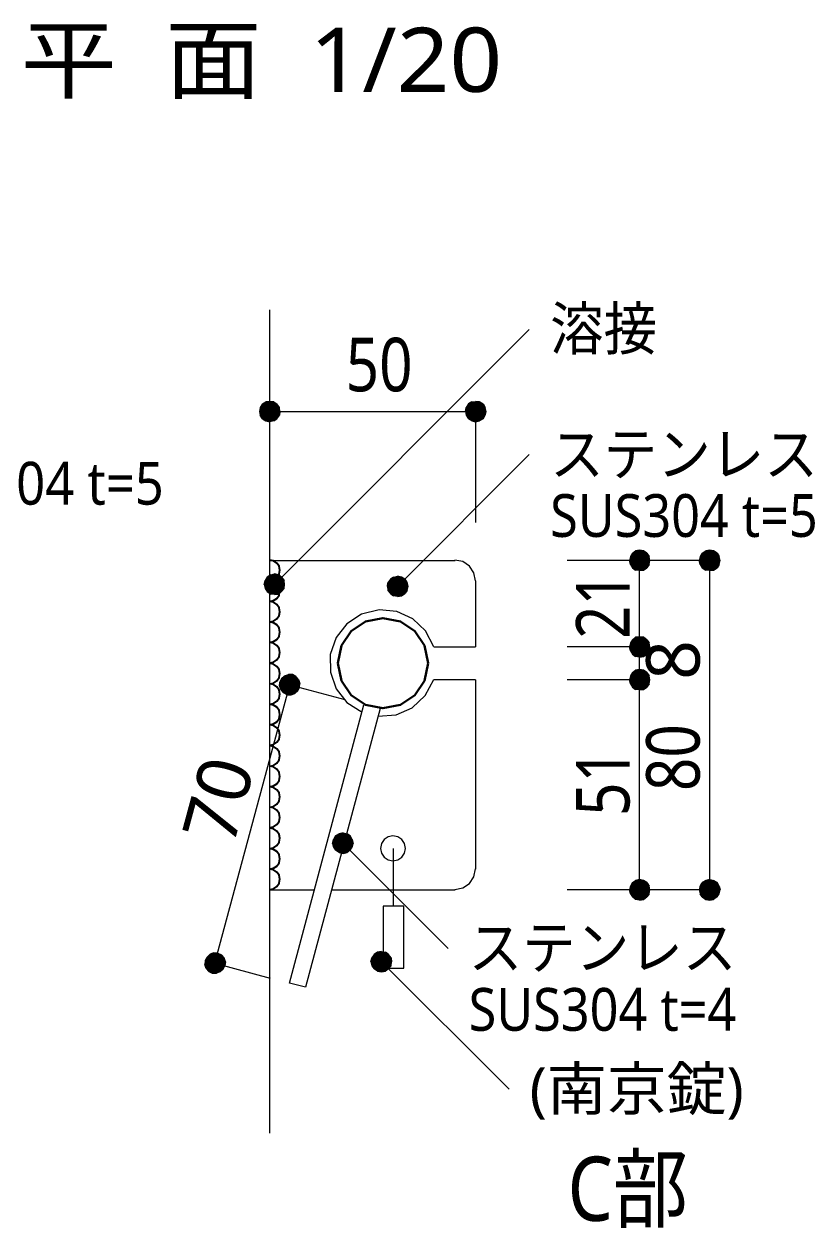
# Model space of a CAD drawing. Header units: millimetres. Extents: x 0 to 420, y 0 to 297.
# Drawn here: x 98.7 to 137.1, y 63 to 121.5 of the extents above; entities that cross this region are included whole.
import ezdxf
from ezdxf.enums import TextEntityAlignment as Align

# ---------------------------------------------------------------- set-up
doc = ezdxf.new("R2010")
doc.units = ezdxf.units.MM
doc.styles.add('kst32b', font='NotoSansJP-Variable.ttf')

msp = doc.modelspace()

# ---------------------------------------------------------------- hatches: boundary and pattern name
h = msp.add_hatch(color=7)
h.paths.add_polyline_path([(110.659, 103.145), (110.469, 103.124), (110.659, 102.658), (110.659, 103.145)])
h.paths.add_polyline_path([(110.469, 103.124), (110.659, 102.658), (110.3, 103.018), (110.469, 103.124)])
h.paths.add_polyline_path([(110.659, 102.658), (110.3, 103.018), (110.194, 102.849), (110.659, 102.658)])
h = msp.add_hatch(color=7)
h.paths.add_polyline_path([(111.125, 102.849), (110.998, 103.018), (110.659, 102.658), (111.125, 102.849)])
h.paths.add_polyline_path([(110.998, 103.018), (110.659, 102.658), (110.85, 103.124), (110.998, 103.018)])
h.paths.add_polyline_path([(110.659, 102.658), (110.85, 103.124), (110.659, 103.145), (110.659, 102.658)])
h = msp.add_hatch(color=7)
h.paths.add_polyline_path([(120.311, 103.018), (120.184, 102.849), (120.65, 102.658), (120.311, 103.018)])
h.paths.add_polyline_path([(120.184, 102.849), (120.65, 102.658), (120.163, 102.658), (120.184, 102.849)])
h.paths.add_polyline_path([(120.65, 102.658), (120.163, 102.658), (120.184, 102.468), (120.65, 102.658)])
h = msp.add_hatch(color=7)
h.paths.add_polyline_path([(120.841, 103.124), (120.65, 103.145), (120.65, 102.658), (120.841, 103.124)])
h.paths.add_polyline_path([(120.65, 103.145), (120.65, 102.658), (120.46, 103.124), (120.65, 103.145)])
h.paths.add_polyline_path([(120.65, 102.658), (120.46, 103.124), (120.311, 103.018), (120.65, 102.658)])
h = msp.add_hatch(color=7)
h.paths.add_polyline_path([(121.158, 102.658), (121.116, 102.849), (120.65, 102.658), (121.158, 102.658)])
h.paths.add_polyline_path([(121.116, 102.849), (120.65, 102.658), (121.01, 103.018), (121.116, 102.849)])
h.paths.add_polyline_path([(120.65, 102.658), (121.01, 103.018), (120.841, 103.124), (120.65, 102.658)])
for points in [[(110.194, 102.849), (110.151, 102.658), (110.659, 102.658), (110.194, 102.849)], [(121.116, 102.468), (121.158, 102.658), (120.65, 102.658), (121.116, 102.468)], [(128.799, 95.885), (128.609, 95.927), (128.609, 95.419), (128.799, 95.885)], [(132.207, 95.885), (132.017, 95.927), (132.017, 95.419), (132.207, 95.885)], [(110.427, 94.065), (110.532, 93.916), (110.892, 94.255), (110.427, 94.065)], [(116.396, 93.959), (116.523, 93.811), (116.861, 94.149), (116.396, 93.959)], [(128.799, 91.694), (128.609, 91.715), (128.609, 91.228), (128.799, 91.694)], [(128.799, 90.085), (128.609, 90.128), (128.609, 89.62), (128.799, 90.085)], [(111.929, 89.789), (111.76, 89.874), (111.633, 89.387), (111.929, 89.789)], [(114.025, 82.148), (113.855, 82.042), (114.215, 81.682), (114.025, 82.148)], [(128.799, 79.883), (128.609, 79.925), (128.609, 79.417), (128.799, 79.883)], [(131.826, 78.952), (132.017, 78.93), (132.017, 79.417), (131.826, 78.952)], [(115.887, 76.39), (115.718, 76.285), (116.078, 75.925), (115.887, 76.39)], [(107.696, 75.459), (107.865, 75.374), (107.992, 75.861), (107.696, 75.459)]]:
    msp.add_hatch(color=7).paths.add_polyline_path(points)
h = msp.add_hatch(color=7)
h.paths.add_polyline_path([(110.151, 102.658), (110.194, 102.468), (110.659, 102.658), (110.151, 102.658)])
h.paths.add_polyline_path([(110.194, 102.468), (110.659, 102.658), (110.3, 102.298), (110.194, 102.468)])
h.paths.add_polyline_path([(110.659, 102.658), (110.3, 102.298), (110.469, 102.193), (110.659, 102.658)])
h = msp.add_hatch(color=7)
h.paths.add_polyline_path([(110.469, 102.193), (110.659, 102.15), (110.659, 102.658), (110.469, 102.193)])
h.paths.add_polyline_path([(110.659, 102.15), (110.659, 102.658), (110.85, 102.193), (110.659, 102.15)])
h.paths.add_polyline_path([(110.659, 102.658), (110.85, 102.193), (110.998, 102.298), (110.659, 102.658)])
h = msp.add_hatch(color=7)
h.paths.add_polyline_path([(110.998, 102.298), (111.125, 102.468), (110.659, 102.658), (110.998, 102.298)])
h.paths.add_polyline_path([(111.125, 102.468), (110.659, 102.658), (111.146, 102.658), (111.125, 102.468)])
h.paths.add_polyline_path([(110.659, 102.658), (111.146, 102.658), (111.125, 102.849), (110.659, 102.658)])
h = msp.add_hatch(color=7)
h.paths.add_polyline_path([(120.184, 102.468), (120.311, 102.298), (120.65, 102.658), (120.184, 102.468)])
h.paths.add_polyline_path([(120.311, 102.298), (120.65, 102.658), (120.46, 102.193), (120.311, 102.298)])
h.paths.add_polyline_path([(120.65, 102.658), (120.46, 102.193), (120.65, 102.15), (120.65, 102.658)])
h = msp.add_hatch(color=7)
h.paths.add_polyline_path([(120.65, 102.15), (120.841, 102.193), (120.65, 102.658), (120.65, 102.15)])
h.paths.add_polyline_path([(120.841, 102.193), (120.65, 102.658), (121.01, 102.298), (120.841, 102.193)])
h.paths.add_polyline_path([(120.65, 102.658), (121.01, 102.298), (121.116, 102.468), (120.65, 102.658)])
h = msp.add_hatch(color=7)
h.paths.add_polyline_path([(128.609, 95.927), (128.418, 95.885), (128.609, 95.419), (128.609, 95.927)])
h.paths.add_polyline_path([(128.418, 95.885), (128.609, 95.419), (128.27, 95.779), (128.418, 95.885)])
h.paths.add_polyline_path([(128.609, 95.419), (128.27, 95.779), (128.164, 95.61), (128.609, 95.419)])
h = msp.add_hatch(color=7)
h.paths.add_polyline_path([(129.117, 95.419), (129.074, 95.61), (128.609, 95.419), (129.117, 95.419)])
h.paths.add_polyline_path([(129.074, 95.61), (128.609, 95.419), (128.969, 95.779), (129.074, 95.61)])
h.paths.add_polyline_path([(128.609, 95.419), (128.969, 95.779), (128.799, 95.885), (128.609, 95.419)])
h = msp.add_hatch(color=7)
h.paths.add_polyline_path([(132.017, 95.927), (131.826, 95.885), (132.017, 95.419), (132.017, 95.927)])
h.paths.add_polyline_path([(131.826, 95.885), (132.017, 95.419), (131.657, 95.779), (131.826, 95.885)])
h.paths.add_polyline_path([(132.017, 95.419), (131.657, 95.779), (131.551, 95.61), (132.017, 95.419)])
h = msp.add_hatch(color=7)
h.paths.add_polyline_path([(132.525, 95.419), (132.482, 95.61), (132.017, 95.419), (132.525, 95.419)])
h.paths.add_polyline_path([(132.482, 95.61), (132.017, 95.419), (132.376, 95.779), (132.482, 95.61)])
h.paths.add_polyline_path([(132.017, 95.419), (132.376, 95.779), (132.207, 95.885), (132.017, 95.419)])
h = msp.add_hatch(color=7)
h.paths.add_polyline_path([(128.164, 95.61), (128.122, 95.419), (128.609, 95.419), (128.164, 95.61)])
h.paths.add_polyline_path([(128.122, 95.419), (128.609, 95.419), (128.164, 95.229), (128.122, 95.419)])
h.paths.add_polyline_path([(128.609, 95.419), (128.164, 95.229), (128.27, 95.059), (128.609, 95.419)])
h = msp.add_hatch(color=7)
h.paths.add_polyline_path([(128.27, 95.059), (128.418, 94.954), (128.609, 95.419), (128.27, 95.059)])
h.paths.add_polyline_path([(128.418, 94.954), (128.609, 95.419), (128.609, 94.932), (128.418, 94.954)])
h.paths.add_polyline_path([(128.609, 95.419), (128.609, 94.932), (128.799, 94.954), (128.609, 95.419)])
h = msp.add_hatch(color=7)
h.paths.add_polyline_path([(128.799, 94.954), (128.969, 95.059), (128.609, 95.419), (128.799, 94.954)])
h.paths.add_polyline_path([(128.969, 95.059), (128.609, 95.419), (129.074, 95.229), (128.969, 95.059)])
h.paths.add_polyline_path([(128.609, 95.419), (129.074, 95.229), (129.117, 95.419), (128.609, 95.419)])
h = msp.add_hatch(color=7)
h.paths.add_polyline_path([(131.551, 95.61), (131.509, 95.419), (132.017, 95.419), (131.551, 95.61)])
h.paths.add_polyline_path([(131.509, 95.419), (132.017, 95.419), (131.551, 95.229), (131.509, 95.419)])
h.paths.add_polyline_path([(132.017, 95.419), (131.551, 95.229), (131.657, 95.059), (132.017, 95.419)])
h = msp.add_hatch(color=7)
h.paths.add_polyline_path([(131.657, 95.059), (131.826, 94.954), (132.017, 95.419), (131.657, 95.059)])
h.paths.add_polyline_path([(131.826, 94.954), (132.017, 95.419), (132.017, 94.932), (131.826, 94.954)])
h.paths.add_polyline_path([(132.017, 95.419), (132.017, 94.932), (132.207, 94.954), (132.017, 95.419)])
h = msp.add_hatch(color=7)
h.paths.add_polyline_path([(132.207, 94.954), (132.376, 95.059), (132.017, 95.419), (132.207, 94.954)])
h.paths.add_polyline_path([(132.376, 95.059), (132.017, 95.419), (132.482, 95.229), (132.376, 95.059)])
h.paths.add_polyline_path([(132.017, 95.419), (132.482, 95.229), (132.525, 95.419), (132.017, 95.419)])
h = msp.add_hatch(color=7)
h.paths.add_polyline_path([(111.083, 94.721), (110.892, 94.763), (110.892, 94.255), (111.083, 94.721)])
h.paths.add_polyline_path([(110.892, 94.763), (110.892, 94.255), (110.702, 94.721), (110.892, 94.763)])
h.paths.add_polyline_path([(110.892, 94.255), (110.702, 94.721), (110.532, 94.615), (110.892, 94.255)])
h = msp.add_hatch(color=7)
h.paths.add_polyline_path([(111.379, 94.255), (111.358, 94.446), (110.892, 94.255), (111.379, 94.255)])
h.paths.add_polyline_path([(111.358, 94.446), (110.892, 94.255), (111.231, 94.615), (111.358, 94.446)])
h.paths.add_polyline_path([(110.892, 94.255), (111.231, 94.615), (111.083, 94.721), (110.892, 94.255)])
h = msp.add_hatch(color=7)
h.paths.add_polyline_path([(110.532, 94.615), (110.427, 94.446), (110.892, 94.255), (110.532, 94.615)])
h.paths.add_polyline_path([(110.427, 94.446), (110.892, 94.255), (110.384, 94.255), (110.427, 94.446)])
h.paths.add_polyline_path([(110.892, 94.255), (110.384, 94.255), (110.427, 94.065), (110.892, 94.255)])
h = msp.add_hatch(color=7)
h.paths.add_polyline_path([(110.532, 93.916), (110.702, 93.789), (110.892, 94.255), (110.532, 93.916)])
h.paths.add_polyline_path([(110.702, 93.789), (110.892, 94.255), (110.892, 93.768), (110.702, 93.789)])
h.paths.add_polyline_path([(110.892, 94.255), (110.892, 93.768), (111.083, 93.789), (110.892, 94.255)])
h = msp.add_hatch(color=7)
h.paths.add_polyline_path([(111.083, 93.789), (111.231, 93.916), (110.892, 94.255), (111.083, 93.789)])
h.paths.add_polyline_path([(111.231, 93.916), (110.892, 94.255), (111.358, 94.065), (111.231, 93.916)])
h.paths.add_polyline_path([(110.892, 94.255), (111.358, 94.065), (111.379, 94.255), (110.892, 94.255)])
h = msp.add_hatch(color=7)
h.paths.add_polyline_path([(116.523, 94.509), (116.396, 94.34), (116.861, 94.149), (116.523, 94.509)])
h.paths.add_polyline_path([(116.396, 94.34), (116.861, 94.149), (116.374, 94.149), (116.396, 94.34)])
h.paths.add_polyline_path([(116.861, 94.149), (116.374, 94.149), (116.396, 93.959), (116.861, 94.149)])
h = msp.add_hatch(color=7)
h.paths.add_polyline_path([(117.052, 94.615), (116.861, 94.657), (116.861, 94.149), (117.052, 94.615)])
h.paths.add_polyline_path([(116.861, 94.657), (116.861, 94.149), (116.671, 94.615), (116.861, 94.657)])
h.paths.add_polyline_path([(116.861, 94.149), (116.671, 94.615), (116.523, 94.509), (116.861, 94.149)])
h = msp.add_hatch(color=7)
h.paths.add_polyline_path([(116.523, 93.811), (116.671, 93.705), (116.861, 94.149), (116.523, 93.811)])
h.paths.add_polyline_path([(116.671, 93.705), (116.861, 94.149), (116.861, 93.662), (116.671, 93.705)])
h.paths.add_polyline_path([(116.861, 94.149), (116.861, 93.662), (117.052, 93.705), (116.861, 94.149)])
h = msp.add_hatch(color=7)
h.paths.add_polyline_path([(117.369, 94.149), (117.327, 94.34), (116.861, 94.149), (117.369, 94.149)])
h.paths.add_polyline_path([(117.327, 94.34), (116.861, 94.149), (117.221, 94.509), (117.327, 94.34)])
h.paths.add_polyline_path([(116.861, 94.149), (117.221, 94.509), (117.052, 94.615), (116.861, 94.149)])
h = msp.add_hatch(color=7)
h.paths.add_polyline_path([(117.052, 93.705), (117.221, 93.811), (116.861, 94.149), (117.052, 93.705)])
h.paths.add_polyline_path([(117.221, 93.811), (116.861, 94.149), (117.327, 93.959), (117.221, 93.811)])
h.paths.add_polyline_path([(116.861, 94.149), (117.327, 93.959), (117.369, 94.149), (116.861, 94.149)])
h = msp.add_hatch(color=7)
h.paths.add_polyline_path([(128.164, 91.419), (128.122, 91.228), (128.609, 91.228), (128.164, 91.419)])
h.paths.add_polyline_path([(128.122, 91.228), (128.609, 91.228), (128.164, 91.038), (128.122, 91.228)])
h.paths.add_polyline_path([(128.609, 91.228), (128.164, 91.038), (128.27, 90.868), (128.609, 91.228)])
h = msp.add_hatch(color=7)
h.paths.add_polyline_path([(128.609, 91.715), (128.418, 91.694), (128.609, 91.228), (128.609, 91.715)])
h.paths.add_polyline_path([(128.418, 91.694), (128.609, 91.228), (128.27, 91.567), (128.418, 91.694)])
h.paths.add_polyline_path([(128.609, 91.228), (128.27, 91.567), (128.164, 91.419), (128.609, 91.228)])
h = msp.add_hatch(color=7)
h.paths.add_polyline_path([(128.27, 90.868), (128.418, 90.763), (128.609, 91.228), (128.27, 90.868)])
h.paths.add_polyline_path([(128.418, 90.763), (128.609, 91.228), (128.609, 90.72), (128.418, 90.763)])
h.paths.add_polyline_path([(128.609, 91.228), (128.609, 90.72), (128.799, 90.763), (128.609, 91.228)])
h = msp.add_hatch(color=7)
h.paths.add_polyline_path([(129.117, 91.228), (129.074, 91.419), (128.609, 91.228), (129.117, 91.228)])
h.paths.add_polyline_path([(129.074, 91.419), (128.609, 91.228), (128.969, 91.567), (129.074, 91.419)])
h.paths.add_polyline_path([(128.609, 91.228), (128.969, 91.567), (128.799, 91.694), (128.609, 91.228)])
h = msp.add_hatch(color=7)
h.paths.add_polyline_path([(128.799, 90.763), (128.969, 90.868), (128.609, 91.228), (128.799, 90.763)])
h.paths.add_polyline_path([(128.969, 90.868), (128.609, 91.228), (129.074, 91.038), (128.969, 90.868)])
h.paths.add_polyline_path([(128.609, 91.228), (129.074, 91.038), (129.117, 91.228), (128.609, 91.228)])
h = msp.add_hatch(color=7)
h.paths.add_polyline_path([(128.609, 90.128), (128.418, 90.085), (128.609, 89.62), (128.609, 90.128)])
h.paths.add_polyline_path([(128.418, 90.085), (128.609, 89.62), (128.27, 89.979), (128.418, 90.085)])
h.paths.add_polyline_path([(128.609, 89.62), (128.27, 89.979), (128.164, 89.81), (128.609, 89.62)])
h = msp.add_hatch(color=7)
h.paths.add_polyline_path([(129.117, 89.62), (129.074, 89.81), (128.609, 89.62), (129.117, 89.62)])
h.paths.add_polyline_path([(129.074, 89.81), (128.609, 89.62), (128.969, 89.979), (129.074, 89.81)])
h.paths.add_polyline_path([(128.609, 89.62), (128.969, 89.979), (128.799, 90.085), (128.609, 89.62)])
h = msp.add_hatch(color=7)
h.paths.add_polyline_path([(111.231, 89.683), (111.146, 89.514), (111.633, 89.387), (111.231, 89.683)])
h.paths.add_polyline_path([(111.146, 89.514), (111.633, 89.387), (111.125, 89.323), (111.146, 89.514)])
h.paths.add_polyline_path([(111.633, 89.387), (111.125, 89.323), (111.188, 89.133), (111.633, 89.387)])
h = msp.add_hatch(color=7)
h.paths.add_polyline_path([(111.76, 89.874), (111.57, 89.874), (111.633, 89.387), (111.76, 89.874)])
h.paths.add_polyline_path([(111.57, 89.874), (111.633, 89.387), (111.379, 89.81), (111.57, 89.874)])
h.paths.add_polyline_path([(111.633, 89.387), (111.379, 89.81), (111.231, 89.683), (111.633, 89.387)])
h = msp.add_hatch(color=7)
h.paths.add_polyline_path([(112.099, 89.26), (112.12, 89.45), (111.633, 89.387), (112.099, 89.26)])
h.paths.add_polyline_path([(112.12, 89.45), (111.633, 89.387), (112.056, 89.641), (112.12, 89.45)])
h.paths.add_polyline_path([(111.633, 89.387), (112.056, 89.641), (111.929, 89.789), (111.633, 89.387)])
h = msp.add_hatch(color=7)
h.paths.add_polyline_path([(128.164, 89.81), (128.122, 89.62), (128.609, 89.62), (128.164, 89.81)])
h.paths.add_polyline_path([(128.122, 89.62), (128.609, 89.62), (128.164, 89.429), (128.122, 89.62)])
h.paths.add_polyline_path([(128.609, 89.62), (128.164, 89.429), (128.27, 89.26), (128.609, 89.62)])
h = msp.add_hatch(color=7)
h.paths.add_polyline_path([(128.27, 89.26), (128.418, 89.154), (128.609, 89.62), (128.27, 89.26)])
h.paths.add_polyline_path([(128.418, 89.154), (128.609, 89.62), (128.609, 89.133), (128.418, 89.154)])
h.paths.add_polyline_path([(128.609, 89.62), (128.609, 89.133), (128.799, 89.154), (128.609, 89.62)])
h = msp.add_hatch(color=7)
h.paths.add_polyline_path([(128.799, 89.154), (128.969, 89.26), (128.609, 89.62), (128.799, 89.154)])
h.paths.add_polyline_path([(128.969, 89.26), (128.609, 89.62), (129.074, 89.429), (128.969, 89.26)])
h.paths.add_polyline_path([(128.609, 89.62), (129.074, 89.429), (129.117, 89.62), (128.609, 89.62)])
h = msp.add_hatch(color=7)
h.paths.add_polyline_path([(111.188, 89.133), (111.316, 88.985), (111.633, 89.387), (111.188, 89.133)])
h.paths.add_polyline_path([(111.316, 88.985), (111.633, 89.387), (111.506, 88.9), (111.316, 88.985)])
h.paths.add_polyline_path([(111.633, 89.387), (111.506, 88.9), (111.696, 88.9), (111.633, 89.387)])
h = msp.add_hatch(color=7)
h.paths.add_polyline_path([(111.696, 88.9), (111.866, 88.963), (111.633, 89.387), (111.696, 88.9)])
h.paths.add_polyline_path([(111.866, 88.963), (111.633, 89.387), (112.014, 89.09), (111.866, 88.963)])
h.paths.add_polyline_path([(111.633, 89.387), (112.014, 89.09), (112.099, 89.26), (111.633, 89.387)])
h = msp.add_hatch(color=7)
h.paths.add_polyline_path([(113.855, 82.042), (113.75, 81.873), (114.215, 81.682), (113.855, 82.042)])
h.paths.add_polyline_path([(113.75, 81.873), (114.215, 81.682), (113.707, 81.682), (113.75, 81.873)])
h.paths.add_polyline_path([(114.215, 81.682), (113.707, 81.682), (113.75, 81.492), (114.215, 81.682)])
h = msp.add_hatch(color=7)
h.paths.add_polyline_path([(114.554, 82.042), (114.406, 82.148), (114.215, 81.682), (114.554, 82.042)])
h.paths.add_polyline_path([(114.406, 82.148), (114.215, 81.682), (114.215, 82.19), (114.406, 82.148)])
h.paths.add_polyline_path([(114.215, 81.682), (114.215, 82.19), (114.025, 82.148), (114.215, 81.682)])
h = msp.add_hatch(color=7)
h.paths.add_polyline_path([(114.66, 81.492), (114.702, 81.682), (114.215, 81.682), (114.66, 81.492)])
h.paths.add_polyline_path([(114.702, 81.682), (114.215, 81.682), (114.66, 81.873), (114.702, 81.682)])
h.paths.add_polyline_path([(114.215, 81.682), (114.66, 81.873), (114.554, 82.042), (114.215, 81.682)])
h = msp.add_hatch(color=7)
h.paths.add_polyline_path([(113.75, 81.492), (113.855, 81.344), (114.215, 81.682), (113.75, 81.492)])
h.paths.add_polyline_path([(113.855, 81.344), (114.215, 81.682), (114.025, 81.238), (113.855, 81.344)])
h.paths.add_polyline_path([(114.215, 81.682), (114.025, 81.238), (114.215, 81.195), (114.215, 81.682)])
h = msp.add_hatch(color=7)
h.paths.add_polyline_path([(114.215, 81.195), (114.406, 81.238), (114.215, 81.682), (114.215, 81.195)])
h.paths.add_polyline_path([(114.406, 81.238), (114.215, 81.682), (114.554, 81.344), (114.406, 81.238)])
h.paths.add_polyline_path([(114.215, 81.682), (114.554, 81.344), (114.66, 81.492), (114.215, 81.682)])
h = msp.add_hatch(color=7)
h.paths.add_polyline_path([(128.164, 79.608), (128.122, 79.417), (128.609, 79.417), (128.164, 79.608)])
h.paths.add_polyline_path([(128.122, 79.417), (128.609, 79.417), (128.164, 79.227), (128.122, 79.417)])
h.paths.add_polyline_path([(128.609, 79.417), (128.164, 79.227), (128.27, 79.079), (128.609, 79.417)])
h = msp.add_hatch(color=7)
h.paths.add_polyline_path([(128.609, 79.925), (128.418, 79.883), (128.609, 79.417), (128.609, 79.925)])
h.paths.add_polyline_path([(128.418, 79.883), (128.609, 79.417), (128.27, 79.777), (128.418, 79.883)])
h.paths.add_polyline_path([(128.609, 79.417), (128.27, 79.777), (128.164, 79.608), (128.609, 79.417)])
h = msp.add_hatch(color=7)
h.paths.add_polyline_path([(129.117, 79.417), (129.074, 79.608), (128.609, 79.417), (129.117, 79.417)])
h.paths.add_polyline_path([(129.074, 79.608), (128.609, 79.417), (128.969, 79.777), (129.074, 79.608)])
h.paths.add_polyline_path([(128.609, 79.417), (128.969, 79.777), (128.799, 79.883), (128.609, 79.417)])
h = msp.add_hatch(color=7)
h.paths.add_polyline_path([(131.826, 79.883), (131.657, 79.777), (132.017, 79.417), (131.826, 79.883)])
h.paths.add_polyline_path([(131.657, 79.777), (132.017, 79.417), (131.551, 79.608), (131.657, 79.777)])
h.paths.add_polyline_path([(132.017, 79.417), (131.551, 79.608), (131.509, 79.417), (132.017, 79.417)])
h = msp.add_hatch(color=7)
h.paths.add_polyline_path([(132.376, 79.777), (132.207, 79.883), (132.017, 79.417), (132.376, 79.777)])
h.paths.add_polyline_path([(132.207, 79.883), (132.017, 79.417), (132.017, 79.925), (132.207, 79.883)])
h.paths.add_polyline_path([(132.017, 79.417), (132.017, 79.925), (131.826, 79.883), (132.017, 79.417)])
h = msp.add_hatch(color=7)
h.paths.add_polyline_path([(132.482, 79.227), (132.525, 79.417), (132.017, 79.417), (132.482, 79.227)])
h.paths.add_polyline_path([(132.525, 79.417), (132.017, 79.417), (132.482, 79.608), (132.525, 79.417)])
h.paths.add_polyline_path([(132.017, 79.417), (132.482, 79.608), (132.376, 79.777), (132.017, 79.417)])
h = msp.add_hatch(color=7)
h.paths.add_polyline_path([(128.27, 79.079), (128.418, 78.952), (128.609, 79.417), (128.27, 79.079)])
h.paths.add_polyline_path([(128.418, 78.952), (128.609, 79.417), (128.609, 78.93), (128.418, 78.952)])
h.paths.add_polyline_path([(128.609, 79.417), (128.609, 78.93), (128.799, 78.952), (128.609, 79.417)])
h = msp.add_hatch(color=7)
h.paths.add_polyline_path([(128.799, 78.952), (128.969, 79.079), (128.609, 79.417), (128.799, 78.952)])
h.paths.add_polyline_path([(128.969, 79.079), (128.609, 79.417), (129.074, 79.227), (128.969, 79.079)])
h.paths.add_polyline_path([(128.609, 79.417), (129.074, 79.227), (129.117, 79.417), (128.609, 79.417)])
h = msp.add_hatch(color=7)
h.paths.add_polyline_path([(131.509, 79.417), (131.551, 79.227), (132.017, 79.417), (131.509, 79.417)])
h.paths.add_polyline_path([(131.551, 79.227), (132.017, 79.417), (131.657, 79.079), (131.551, 79.227)])
h.paths.add_polyline_path([(132.017, 79.417), (131.657, 79.079), (131.826, 78.952), (132.017, 79.417)])
h = msp.add_hatch(color=7)
h.paths.add_polyline_path([(132.017, 78.93), (132.207, 78.952), (132.017, 79.417), (132.017, 78.93)])
h.paths.add_polyline_path([(132.207, 78.952), (132.017, 79.417), (132.376, 79.079), (132.207, 78.952)])
h.paths.add_polyline_path([(132.017, 79.417), (132.376, 79.079), (132.482, 79.227), (132.017, 79.417)])
h = msp.add_hatch(color=7)
h.paths.add_polyline_path([(107.929, 76.369), (107.76, 76.306), (107.992, 75.861), (107.929, 76.369)])
h.paths.add_polyline_path([(107.76, 76.306), (107.992, 75.861), (107.611, 76.158), (107.76, 76.306)])
h.paths.add_polyline_path([(107.992, 75.861), (107.611, 76.158), (107.527, 75.988), (107.992, 75.861)])
h = msp.add_hatch(color=7)
h.paths.add_polyline_path([(108.437, 76.115), (108.31, 76.263), (107.992, 75.861), (108.437, 76.115)])
h.paths.add_polyline_path([(108.31, 76.263), (107.992, 75.861), (108.141, 76.348), (108.31, 76.263)])
h.paths.add_polyline_path([(107.992, 75.861), (108.141, 76.348), (107.929, 76.369), (107.992, 75.861)])
h = msp.add_hatch(color=7)
h.paths.add_polyline_path([(108.395, 75.565), (108.479, 75.734), (107.992, 75.861), (108.395, 75.565)])
h.paths.add_polyline_path([(108.479, 75.734), (107.992, 75.861), (108.5, 75.925), (108.479, 75.734)])
h.paths.add_polyline_path([(107.992, 75.861), (108.5, 75.925), (108.437, 76.115), (107.992, 75.861)])
h = msp.add_hatch(color=7)
h.paths.add_polyline_path([(115.718, 76.285), (115.612, 76.115), (116.078, 75.925), (115.718, 76.285)])
h.paths.add_polyline_path([(115.612, 76.115), (116.078, 75.925), (115.57, 75.925), (115.612, 76.115)])
h.paths.add_polyline_path([(116.078, 75.925), (115.57, 75.925), (115.612, 75.734), (116.078, 75.925)])
h = msp.add_hatch(color=7)
h.paths.add_polyline_path([(116.417, 76.285), (116.269, 76.39), (116.078, 75.925), (116.417, 76.285)])
h.paths.add_polyline_path([(116.269, 76.39), (116.078, 75.925), (116.078, 76.433), (116.269, 76.39)])
h.paths.add_polyline_path([(116.078, 75.925), (116.078, 76.433), (115.887, 76.39), (116.078, 75.925)])
h = msp.add_hatch(color=7)
h.paths.add_polyline_path([(116.544, 75.734), (116.565, 75.925), (116.078, 75.925), (116.544, 75.734)])
h.paths.add_polyline_path([(116.565, 75.925), (116.078, 75.925), (116.544, 76.115), (116.565, 75.925)])
h.paths.add_polyline_path([(116.078, 75.925), (116.544, 76.115), (116.417, 76.285), (116.078, 75.925)])
h = msp.add_hatch(color=7)
h.paths.add_polyline_path([(107.527, 75.988), (107.505, 75.798), (107.992, 75.861), (107.527, 75.988)])
h.paths.add_polyline_path([(107.505, 75.798), (107.992, 75.861), (107.569, 75.607), (107.505, 75.798)])
h.paths.add_polyline_path([(107.992, 75.861), (107.569, 75.607), (107.696, 75.459), (107.992, 75.861)])
h = msp.add_hatch(color=7)
h.paths.add_polyline_path([(107.865, 75.374), (108.077, 75.374), (107.992, 75.861), (107.865, 75.374)])
h.paths.add_polyline_path([(108.077, 75.374), (107.992, 75.861), (108.246, 75.438), (108.077, 75.374)])
h.paths.add_polyline_path([(107.992, 75.861), (108.246, 75.438), (108.395, 75.565), (107.992, 75.861)])
h = msp.add_hatch(color=7)
h.paths.add_polyline_path([(115.612, 75.734), (115.718, 75.586), (116.078, 75.925), (115.612, 75.734)])
h.paths.add_polyline_path([(115.718, 75.586), (116.078, 75.925), (115.887, 75.48), (115.718, 75.586)])
h.paths.add_polyline_path([(116.078, 75.925), (115.887, 75.48), (116.078, 75.438), (116.078, 75.925)])
h = msp.add_hatch(color=7)
h.paths.add_polyline_path([(116.078, 75.438), (116.269, 75.48), (116.078, 75.925), (116.078, 75.438)])
h.paths.add_polyline_path([(116.269, 75.48), (116.078, 75.925), (116.417, 75.586), (116.269, 75.48)])
h.paths.add_polyline_path([(116.078, 75.925), (116.417, 75.586), (116.544, 75.734), (116.078, 75.925)])

# ---------------------------------------------------------------- linework, layer by layer
at = {"lineweight": 13}
for points in [[(110.659, 67.606), (110.659, 107.59)], [(110.892, 94.255), (123.254, 106.638)], [(110.659, 102.658), (120.65, 102.658), (120.65, 97.261)], [(116.861, 94.149), (123.254, 100.563)], [(110.659, 95.419), (119.655, 95.419)], [(120.65, 94.435), (120.571, 94.826), (120.356, 95.146), (120.036, 95.361), (119.645, 95.441)], [(132.017, 79.417), (132.017, 95.419), (125.095, 95.419)], [(128.609, 79.417), (128.609, 89.62), (128.609, 91.228), (128.609, 95.419)], [(120.65, 94.425), (120.65, 91.228)], [(118.619, 91.232), (118.216, 92.004), (117.599, 92.586), (116.827, 92.938), (115.96, 93.02), (115.115, 92.811), (114.403, 92.349), (113.879, 91.682), (113.594, 90.859), (113.598, 89.988), (113.879, 89.188), (114.403, 88.52), (115.135, 88.049)], [(118.618, 91.228), (120.65, 91.228)], [(128.609, 91.228), (125.095, 91.228)], [(115.908, 87.853), (116.79, 87.921), (117.577, 88.268), (118.208, 88.854), (118.619, 89.637)], [(120.65, 89.62), (118.618, 89.62)], [(120.65, 89.62), (120.65, 80.433)], [(128.609, 89.62), (125.095, 89.62)], [(107.992, 75.861), (111.633, 89.387), (114.3, 88.667)], [(116.015, 88.223), (112.395, 74.697), (111.612, 74.888), (115.231, 88.413)], [(114.215, 81.682), (119.317, 76.581)], [(116.65, 81.428), (116.65, 78.634)], [(119.645, 79.438), (120.036, 79.517), (120.356, 79.733), (120.571, 80.053), (120.65, 80.444)], [(110.659, 79.417), (112.818, 79.417)], [(113.665, 79.417), (119.655, 79.417)], [(132.017, 79.417), (125.095, 79.417)], [(107.992, 75.861), (110.68, 75.142)], [(116.078, 75.925), (122.28, 69.744)]]:
    msp.add_lwpolyline(points, dxfattribs=at)
at = {"lineweight": 0}
for points in [[(110.659, 102.658), (110.3, 103.018), (110.194, 102.849)], [(110.469, 103.124), (110.659, 102.658), (110.3, 103.018)], [(110.659, 103.145), (110.469, 103.124), (110.659, 102.658)], [(110.659, 102.658), (110.85, 103.124), (110.659, 103.145)], [(110.998, 103.018), (110.659, 102.658), (110.85, 103.124)], [(111.125, 102.849), (110.998, 103.018), (110.659, 102.658)], [(120.311, 103.018), (120.184, 102.849), (120.65, 102.658)], [(120.65, 102.658), (120.46, 103.124), (120.311, 103.018)], [(120.65, 103.145), (120.65, 102.658), (120.46, 103.124)], [(120.841, 103.124), (120.65, 103.145), (120.65, 102.658)], [(120.65, 102.658), (121.01, 103.018), (120.841, 103.124)], [(121.116, 102.849), (120.65, 102.658), (121.01, 103.018)], [(110.194, 102.849), (110.151, 102.658), (110.659, 102.658)], [(110.151, 102.658), (110.194, 102.468), (110.659, 102.658)], [(110.194, 102.468), (110.659, 102.658), (110.3, 102.298)], [(110.659, 102.658), (110.3, 102.298), (110.469, 102.193)], [(110.469, 102.193), (110.659, 102.15), (110.659, 102.658)], [(110.659, 102.658), (111.146, 102.658), (111.125, 102.849)], [(110.659, 102.15), (110.659, 102.658), (110.85, 102.193)], [(110.659, 102.658), (110.85, 102.193), (110.998, 102.298)], [(110.998, 102.298), (111.125, 102.468), (110.659, 102.658)], [(111.125, 102.468), (110.659, 102.658), (111.146, 102.658)], [(120.184, 102.849), (120.65, 102.658), (120.163, 102.658)], [(120.65, 102.658), (120.163, 102.658), (120.184, 102.468)], [(120.184, 102.468), (120.311, 102.298), (120.65, 102.658)], [(120.311, 102.298), (120.65, 102.658), (120.46, 102.193)], [(120.65, 102.658), (120.46, 102.193), (120.65, 102.15)], [(121.158, 102.658), (121.116, 102.849), (120.65, 102.658)], [(120.65, 102.15), (120.841, 102.193), (120.65, 102.658)], [(120.841, 102.193), (120.65, 102.658), (121.01, 102.298)], [(120.65, 102.658), (121.01, 102.298), (121.116, 102.468)], [(121.116, 102.468), (121.158, 102.658), (120.65, 102.658)], [(128.418, 95.885), (128.609, 95.419), (128.27, 95.779)], [(128.609, 95.927), (128.418, 95.885), (128.609, 95.419)], [(128.799, 95.885), (128.609, 95.927), (128.609, 95.419)], [(128.609, 95.419), (128.969, 95.779), (128.799, 95.885)], [(131.826, 95.885), (132.017, 95.419), (131.657, 95.779)], [(132.017, 95.927), (131.826, 95.885), (132.017, 95.419)], [(132.207, 95.885), (132.017, 95.927), (132.017, 95.419)], [(132.017, 95.419), (132.376, 95.779), (132.207, 95.885)], [(128.164, 95.61), (128.122, 95.419), (128.609, 95.419)], [(128.122, 95.419), (128.609, 95.419), (128.164, 95.229)], [(128.609, 95.419), (128.27, 95.779), (128.164, 95.61)], [(128.609, 95.419), (128.164, 95.229), (128.27, 95.059)], [(128.27, 95.059), (128.418, 94.954), (128.609, 95.419)], [(128.418, 94.954), (128.609, 95.419), (128.609, 94.932)], [(129.074, 95.61), (128.609, 95.419), (128.969, 95.779)], [(129.117, 95.419), (129.074, 95.61), (128.609, 95.419)], [(128.609, 95.419), (128.609, 94.932), (128.799, 94.954)], [(128.799, 94.954), (128.969, 95.059), (128.609, 95.419)], [(128.969, 95.059), (128.609, 95.419), (129.074, 95.229)], [(128.609, 95.419), (129.074, 95.229), (129.117, 95.419)], [(131.551, 95.61), (131.509, 95.419), (132.017, 95.419)], [(131.509, 95.419), (132.017, 95.419), (131.551, 95.229)], [(132.017, 95.419), (131.657, 95.779), (131.551, 95.61)], [(132.017, 95.419), (131.551, 95.229), (131.657, 95.059)], [(131.657, 95.059), (131.826, 94.954), (132.017, 95.419)], [(131.826, 94.954), (132.017, 95.419), (132.017, 94.932)], [(132.482, 95.61), (132.017, 95.419), (132.376, 95.779)], [(132.525, 95.419), (132.482, 95.61), (132.017, 95.419)], [(132.017, 95.419), (132.017, 94.932), (132.207, 94.954)], [(132.207, 94.954), (132.376, 95.059), (132.017, 95.419)], [(132.376, 95.059), (132.017, 95.419), (132.482, 95.229)], [(132.017, 95.419), (132.482, 95.229), (132.525, 95.419)], [(110.892, 94.255), (110.702, 94.721), (110.532, 94.615)], [(110.892, 94.763), (110.892, 94.255), (110.702, 94.721)], [(111.083, 94.721), (110.892, 94.763), (110.892, 94.255)], [(110.892, 94.255), (111.231, 94.615), (111.083, 94.721)], [(110.427, 94.446), (110.892, 94.255), (110.384, 94.255)], [(110.892, 94.255), (110.384, 94.255), (110.427, 94.065)], [(110.532, 94.615), (110.427, 94.446), (110.892, 94.255)], [(110.427, 94.065), (110.532, 93.916), (110.892, 94.255)], [(110.532, 93.916), (110.702, 93.789), (110.892, 94.255)], [(110.702, 93.789), (110.892, 94.255), (110.892, 93.768)], [(111.358, 94.446), (110.892, 94.255), (111.231, 94.615)], [(111.379, 94.255), (111.358, 94.446), (110.892, 94.255)], [(110.892, 94.255), (110.892, 93.768), (111.083, 93.789)], [(111.083, 93.789), (111.231, 93.916), (110.892, 94.255)], [(111.231, 93.916), (110.892, 94.255), (111.358, 94.065)], [(110.892, 94.255), (111.358, 94.065), (111.379, 94.255)], [(116.396, 94.34), (116.861, 94.149), (116.374, 94.149)], [(116.861, 94.149), (116.374, 94.149), (116.396, 93.959)], [(116.523, 94.509), (116.396, 94.34), (116.861, 94.149)], [(116.396, 93.959), (116.523, 93.811), (116.861, 94.149)], [(116.861, 94.149), (116.671, 94.615), (116.523, 94.509)], [(116.523, 93.811), (116.671, 93.705), (116.861, 94.149)], [(116.861, 94.657), (116.861, 94.149), (116.671, 94.615)], [(116.671, 93.705), (116.861, 94.149), (116.861, 93.662)], [(117.052, 94.615), (116.861, 94.657), (116.861, 94.149)], [(116.861, 94.149), (117.221, 94.509), (117.052, 94.615)], [(117.327, 94.34), (116.861, 94.149), (117.221, 94.509)], [(117.369, 94.149), (117.327, 94.34), (116.861, 94.149)], [(116.861, 94.149), (116.861, 93.662), (117.052, 93.705)], [(117.052, 93.705), (117.221, 93.811), (116.861, 94.149)], [(117.221, 93.811), (116.861, 94.149), (117.327, 93.959)], [(116.861, 94.149), (117.327, 93.959), (117.369, 94.149)], [(128.164, 91.419), (128.122, 91.228), (128.609, 91.228)], [(128.122, 91.228), (128.609, 91.228), (128.164, 91.038)], [(128.609, 91.228), (128.27, 91.567), (128.164, 91.419)], [(128.609, 91.228), (128.164, 91.038), (128.27, 90.868)], [(128.418, 91.694), (128.609, 91.228), (128.27, 91.567)], [(128.27, 90.868), (128.418, 90.763), (128.609, 91.228)], [(128.609, 91.715), (128.418, 91.694), (128.609, 91.228)], [(128.418, 90.763), (128.609, 91.228), (128.609, 90.72)], [(128.799, 91.694), (128.609, 91.715), (128.609, 91.228)], [(128.609, 91.228), (128.969, 91.567), (128.799, 91.694)], [(129.074, 91.419), (128.609, 91.228), (128.969, 91.567)], [(129.117, 91.228), (129.074, 91.419), (128.609, 91.228)], [(128.609, 91.228), (128.609, 90.72), (128.799, 90.763)], [(128.799, 90.763), (128.969, 90.868), (128.609, 91.228)], [(128.969, 90.868), (128.609, 91.228), (129.074, 91.038)], [(128.609, 91.228), (129.074, 91.038), (129.117, 91.228)], [(128.418, 90.085), (128.609, 89.62), (128.27, 89.979)], [(128.609, 90.128), (128.418, 90.085), (128.609, 89.62)], [(128.799, 90.085), (128.609, 90.128), (128.609, 89.62)], [(128.609, 89.62), (128.969, 89.979), (128.799, 90.085)], [(111.146, 89.514), (111.633, 89.387), (111.125, 89.323)], [(111.231, 89.683), (111.146, 89.514), (111.633, 89.387)], [(111.633, 89.387), (111.379, 89.81), (111.231, 89.683)], [(111.57, 89.874), (111.633, 89.387), (111.379, 89.81)], [(111.76, 89.874), (111.57, 89.874), (111.633, 89.387)], [(111.929, 89.789), (111.76, 89.874), (111.633, 89.387)], [(111.633, 89.387), (112.056, 89.641), (111.929, 89.789)], [(112.12, 89.45), (111.633, 89.387), (112.056, 89.641)], [(112.099, 89.26), (112.12, 89.45), (111.633, 89.387)], [(128.164, 89.81), (128.122, 89.62), (128.609, 89.62)], [(128.122, 89.62), (128.609, 89.62), (128.164, 89.429)], [(128.609, 89.62), (128.27, 89.979), (128.164, 89.81)], [(128.609, 89.62), (128.164, 89.429), (128.27, 89.26)], [(128.27, 89.26), (128.418, 89.154), (128.609, 89.62)], [(128.418, 89.154), (128.609, 89.62), (128.609, 89.133)], [(129.074, 89.81), (128.609, 89.62), (128.969, 89.979)], [(129.117, 89.62), (129.074, 89.81), (128.609, 89.62)], [(128.609, 89.62), (128.609, 89.133), (128.799, 89.154)], [(128.799, 89.154), (128.969, 89.26), (128.609, 89.62)], [(128.969, 89.26), (128.609, 89.62), (129.074, 89.429)], [(128.609, 89.62), (129.074, 89.429), (129.117, 89.62)], [(111.633, 89.387), (111.125, 89.323), (111.188, 89.133)], [(111.188, 89.133), (111.316, 88.985), (111.633, 89.387)], [(111.316, 88.985), (111.633, 89.387), (111.506, 88.9)], [(111.633, 89.387), (111.506, 88.9), (111.696, 88.9)], [(111.696, 88.9), (111.866, 88.963), (111.633, 89.387)], [(111.866, 88.963), (111.633, 89.387), (112.014, 89.09)], [(111.633, 89.387), (112.014, 89.09), (112.099, 89.26)], [(113.75, 81.873), (114.215, 81.682), (113.707, 81.682)], [(113.855, 82.042), (113.75, 81.873), (114.215, 81.682)], [(114.025, 82.148), (113.855, 82.042), (114.215, 81.682)], [(114.215, 81.682), (114.215, 82.19), (114.025, 82.148)], [(114.406, 82.148), (114.215, 81.682), (114.215, 82.19)], [(114.554, 82.042), (114.406, 82.148), (114.215, 81.682)], [(114.215, 81.682), (114.66, 81.873), (114.554, 82.042)], [(114.702, 81.682), (114.215, 81.682), (114.66, 81.873)], [(114.215, 81.682), (113.707, 81.682), (113.75, 81.492)], [(113.75, 81.492), (113.855, 81.344), (114.215, 81.682)], [(113.855, 81.344), (114.215, 81.682), (114.025, 81.238)], [(114.215, 81.682), (114.025, 81.238), (114.215, 81.195)], [(114.215, 81.195), (114.406, 81.238), (114.215, 81.682)], [(114.406, 81.238), (114.215, 81.682), (114.554, 81.344)], [(114.215, 81.682), (114.554, 81.344), (114.66, 81.492)], [(114.66, 81.492), (114.702, 81.682), (114.215, 81.682)], [(128.164, 79.608), (128.122, 79.417), (128.609, 79.417)], [(128.609, 79.417), (128.27, 79.777), (128.164, 79.608)], [(128.418, 79.883), (128.609, 79.417), (128.27, 79.777)], [(128.609, 79.925), (128.418, 79.883), (128.609, 79.417)], [(128.799, 79.883), (128.609, 79.925), (128.609, 79.417)], [(128.609, 79.417), (128.969, 79.777), (128.799, 79.883)], [(129.074, 79.608), (128.609, 79.417), (128.969, 79.777)], [(129.117, 79.417), (129.074, 79.608), (128.609, 79.417)], [(132.017, 79.417), (131.551, 79.608), (131.509, 79.417)], [(131.657, 79.777), (132.017, 79.417), (131.551, 79.608)], [(131.826, 79.883), (131.657, 79.777), (132.017, 79.417)], [(132.017, 79.417), (132.017, 79.925), (131.826, 79.883)], [(132.207, 79.883), (132.017, 79.417), (132.017, 79.925)], [(132.376, 79.777), (132.207, 79.883), (132.017, 79.417)], [(132.017, 79.417), (132.482, 79.608), (132.376, 79.777)], [(132.525, 79.417), (132.017, 79.417), (132.482, 79.608)], [(128.122, 79.417), (128.609, 79.417), (128.164, 79.227)], [(128.609, 79.417), (128.164, 79.227), (128.27, 79.079)], [(128.27, 79.079), (128.418, 78.952), (128.609, 79.417)], [(128.418, 78.952), (128.609, 79.417), (128.609, 78.93)], [(128.609, 79.417), (128.609, 78.93), (128.799, 78.952)], [(128.799, 78.952), (128.969, 79.079), (128.609, 79.417)], [(128.969, 79.079), (128.609, 79.417), (129.074, 79.227)], [(128.609, 79.417), (129.074, 79.227), (129.117, 79.417)], [(131.509, 79.417), (131.551, 79.227), (132.017, 79.417)], [(131.551, 79.227), (132.017, 79.417), (131.657, 79.079)], [(132.017, 79.417), (131.657, 79.079), (131.826, 78.952)], [(131.826, 78.952), (132.017, 78.93), (132.017, 79.417)], [(132.017, 78.93), (132.207, 78.952), (132.017, 79.417)], [(132.207, 78.952), (132.017, 79.417), (132.376, 79.079)], [(132.017, 79.417), (132.376, 79.079), (132.482, 79.227)], [(132.482, 79.227), (132.525, 79.417), (132.017, 79.417)], [(107.992, 75.861), (107.611, 76.158), (107.527, 75.988)], [(107.76, 76.306), (107.992, 75.861), (107.611, 76.158)], [(107.929, 76.369), (107.76, 76.306), (107.992, 75.861)], [(107.992, 75.861), (108.141, 76.348), (107.929, 76.369)], [(108.31, 76.263), (107.992, 75.861), (108.141, 76.348)], [(108.437, 76.115), (108.31, 76.263), (107.992, 75.861)], [(107.992, 75.861), (108.5, 75.925), (108.437, 76.115)], [(115.612, 76.115), (116.078, 75.925), (115.57, 75.925)], [(115.718, 76.285), (115.612, 76.115), (116.078, 75.925)], [(115.887, 76.39), (115.718, 76.285), (116.078, 75.925)], [(116.078, 75.925), (116.078, 76.433), (115.887, 76.39)], [(116.269, 76.39), (116.078, 75.925), (116.078, 76.433)], [(116.417, 76.285), (116.269, 76.39), (116.078, 75.925)], [(116.078, 75.925), (116.544, 76.115), (116.417, 76.285)], [(116.565, 75.925), (116.078, 75.925), (116.544, 76.115)], [(107.527, 75.988), (107.505, 75.798), (107.992, 75.861)], [(107.505, 75.798), (107.992, 75.861), (107.569, 75.607)], [(107.992, 75.861), (107.569, 75.607), (107.696, 75.459)], [(107.696, 75.459), (107.865, 75.374), (107.992, 75.861)], [(107.865, 75.374), (108.077, 75.374), (107.992, 75.861)], [(108.479, 75.734), (107.992, 75.861), (108.5, 75.925)], [(108.077, 75.374), (107.992, 75.861), (108.246, 75.438)], [(107.992, 75.861), (108.246, 75.438), (108.395, 75.565)], [(108.395, 75.565), (108.479, 75.734), (107.992, 75.861)], [(116.078, 75.925), (115.57, 75.925), (115.612, 75.734)], [(115.612, 75.734), (115.718, 75.586), (116.078, 75.925)], [(115.718, 75.586), (116.078, 75.925), (115.887, 75.48)], [(116.078, 75.925), (115.887, 75.48), (116.078, 75.438)], [(116.078, 75.438), (116.269, 75.48), (116.078, 75.925)], [(116.269, 75.48), (116.078, 75.925), (116.417, 75.586)], [(116.078, 75.925), (116.417, 75.586), (116.544, 75.734)], [(116.544, 75.734), (116.565, 75.925), (116.078, 75.925)]]:
    msp.add_lwpolyline(points, close=True, dxfattribs=at)
at = {"lineweight": 25}
for points in [[(110.649, 94.446), (110.842, 94.485), (111, 94.591), (111.107, 94.749), (111.146, 94.943), (111.107, 95.137), (111, 95.295), (110.842, 95.401), (110.649, 95.441)], [(110.649, 93.43), (110.842, 93.469), (111, 93.575), (111.107, 93.733), (111.146, 93.927), (111.107, 94.121), (111, 94.279), (110.842, 94.385), (110.649, 94.425)], [(110.649, 92.435), (110.842, 92.474), (111, 92.581), (111.107, 92.739), (111.146, 92.932), (111.107, 93.126), (111, 93.284), (110.842, 93.391), (110.649, 93.43)], [(110.649, 91.44), (110.842, 91.479), (111, 91.586), (111.107, 91.744), (111.146, 91.937), (111.107, 92.131), (111, 92.289), (110.842, 92.396), (110.649, 92.435)], [(110.649, 90.445), (110.842, 90.484), (111, 90.591), (111.107, 90.749), (111.146, 90.943), (111.107, 91.136), (111, 91.294), (110.842, 91.401), (110.649, 91.44)], [(110.649, 89.429), (110.842, 89.468), (111, 89.575), (111.107, 89.733), (111.146, 89.927), (111.107, 90.12), (111, 90.278), (110.842, 90.385), (110.649, 90.424)], [(110.649, 88.434), (110.842, 88.473), (111, 88.58), (111.107, 88.738), (111.146, 88.932), (111.107, 89.125), (111, 89.283), (110.842, 89.39), (110.649, 89.429)], [(110.649, 87.439), (110.842, 87.479), (111, 87.585), (111.107, 87.743), (111.146, 87.937), (111.107, 88.131), (111, 88.289), (110.842, 88.395), (110.649, 88.434)], [(110.649, 86.445), (110.842, 86.484), (111, 86.59), (111.107, 86.748), (111.146, 86.942), (111.107, 87.136), (111, 87.294), (110.842, 87.4), (110.649, 87.439)], [(110.649, 85.429), (110.842, 85.468), (111, 85.574), (111.107, 85.732), (111.146, 85.926), (111.107, 86.12), (111, 86.278), (110.842, 86.384), (110.649, 86.423)], [(110.649, 84.434), (110.842, 84.473), (111, 84.58), (111.107, 84.738), (111.146, 84.931), (111.107, 85.125), (111, 85.283), (110.842, 85.39), (110.649, 85.429)], [(110.649, 83.439), (110.842, 83.478), (111, 83.585), (111.107, 83.743), (111.146, 83.936), (111.107, 84.13), (111, 84.288), (110.842, 84.395), (110.649, 84.434)], [(110.649, 82.444), (110.842, 82.483), (111, 82.59), (111.107, 82.748), (111.146, 82.942), (111.107, 83.135), (111, 83.293), (110.842, 83.4), (110.649, 83.439)], [(110.649, 81.428), (110.842, 81.467), (111, 81.574), (111.107, 81.732), (111.146, 81.926), (111.107, 82.119), (111, 82.277), (110.842, 82.384), (110.649, 82.423)], [(110.649, 80.433), (110.842, 80.472), (111, 80.579), (111.107, 80.737), (111.146, 80.931), (111.107, 81.124), (111, 81.282), (110.842, 81.389), (110.649, 81.428)], [(110.649, 79.438), (110.842, 79.478), (111, 79.584), (111.107, 79.742), (111.146, 79.936), (111.107, 80.13), (111, 80.288), (110.842, 80.394), (110.649, 80.433)]]:
    msp.add_lwpolyline(points, dxfattribs=at)
at = {"lineweight": 30}
msp.add_lwpolyline([(118.343, 90.435), (118.171, 91.287), (117.701, 91.984), (117.005, 92.453), (116.152, 92.625), (115.299, 92.453), (114.603, 91.984), (114.133, 91.287), (113.961, 90.435), (114.133, 89.582), (114.603, 88.885), (115.299, 88.416), (116.152, 88.244), (117.005, 88.416), (117.701, 88.885), (118.171, 89.582)], close=True, dxfattribs=at)
at = {"lineweight": 13}
for points in [[(117.242, 81.439), (117.195, 81.674), (117.065, 81.865), (116.874, 81.995), (116.639, 82.042), (116.404, 81.995), (116.212, 81.865), (116.083, 81.674), (116.036, 81.439), (116.083, 81.204), (116.212, 81.012), (116.404, 80.883), (116.639, 80.836), (116.874, 80.883), (117.065, 81.012), (117.195, 81.204)], [(117.158, 78.634), (116.163, 78.634), (116.163, 75.629), (117.158, 75.629)]]:
    msp.add_lwpolyline(points, close=True, dxfattribs=at)

# ---------------------------------------------------------------- texts
at = {"style": 'kst32b'}
for s, height, p, p2 in [('平  面  1/20', 3.1187, (98.552, 118.173), (121.942, 118.173)), ('溶接', 2.0791, (124.27, 105.643), (129.467, 105.643)), ('50', 2.5989, (114.342, 103.632), (117.591, 103.632)), ('ステンレス', 2.0791, (124.27, 99.547), (137.264, 99.547)), ('ステンレスSUS304 t=5', 2.07913, (79.523, 98.129), (105.512, 98.129)), ('SUS304 t=5', 2.0791, (124.27, 96.562), (137.264, 96.562)), ('21', 2.5989, (128.122, 91.609), (128.122, 94.858)), ('80', 2.5989, (131.53, 84.222), (131.53, 87.471)), ('70', 2.5989, (108.881, 81.513), (109.935, 85.413)), ('51', 2.5989, (128.122, 83.016), (128.122, 86.264)), ('ステンレス', 2.0791, (120.311, 75.586), (133.306, 75.586)), ('SUS304 t=4', 2.0791, (120.311, 72.58), (133.306, 72.58)), ('(南京錠)', 2.0791, (123.275, 68.728), (133.67, 68.728)), ('C部', 3.1187, (125.116, 63.352), (130.964, 63.352))]:
    msp.add_text(s, height=height, dxfattribs=at).set_placement(p, p2, align=Align.FIT)
msp.add_text('8', height=2.599, rotation=90, dxfattribs=at).set_placement((131.53, 89.62))

doc.saveas('drawing.dxf')
